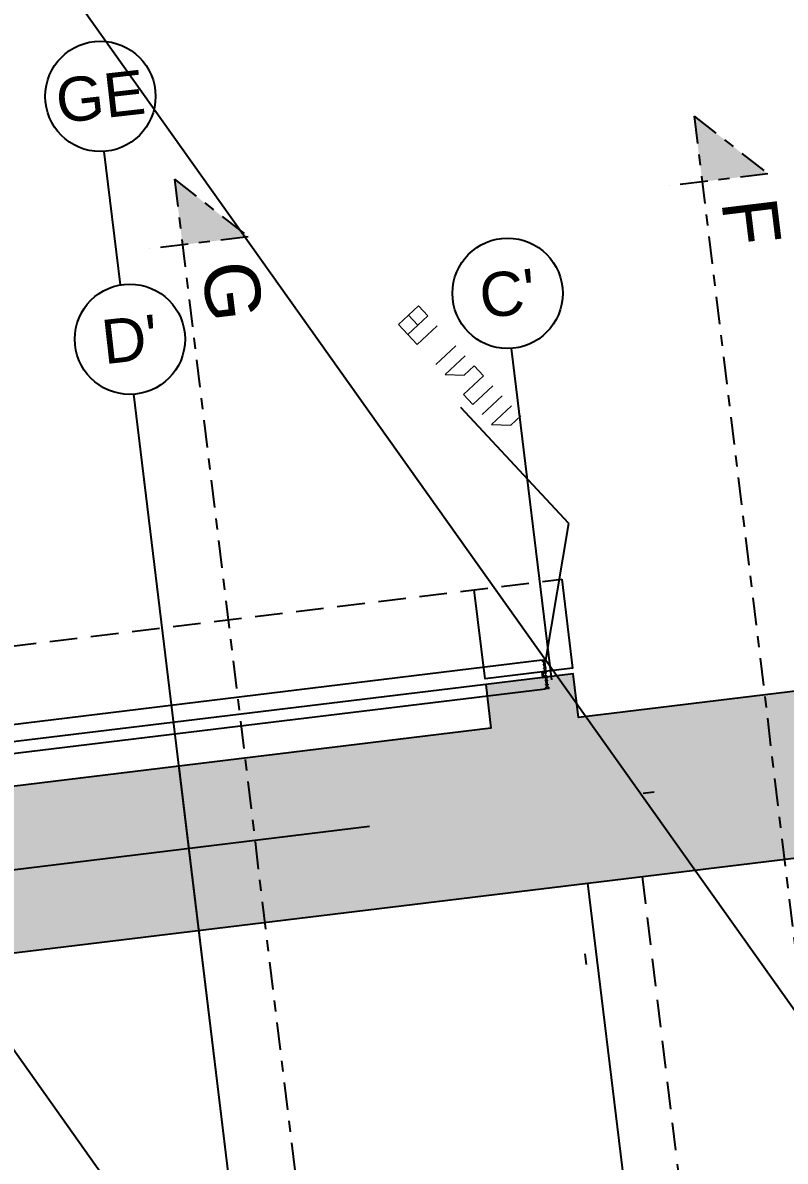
# Model space of a CAD drawing. Header units: inches. Extents: x 400392 to 401495, y 4543971 to 4544133.
# Drawn here: x 400454.52 to 400461.43, y 4544093.73 to 4544104.06 of the extents above; entities that cross this region are included whole.
import ezdxf
from ezdxf.enums import TextEntityAlignment as Align

# ---------------------------------------------------------------- set-up
doc = ezdxf.new("R2010")
doc.units = ezdxf.units.IN
doc.header["$MEASUREMENT"] = 0
for name, pattern in [('AKS', [3, 2.5, -0.25, 0, -0.25]), ('CENTER', [2, 1.25, -0.25, 0.25, -0.25]), ('HIDDEN', [0.375, 0.25, -0.125]), ('UUC-ST-KAL-I05-101-U-000$0$ACAD_ISO05W100', [33, 24, -3, 0, -3, 0, -3])]:
    doc.linetypes.add(name, pattern=pattern)
for name, color, linetype in [('aks prota', 2, 'AKS'), ('caks prota', 4, 'Continuous'), ('kesit tarama prota', 252, 'Continuous'), ('kiriş prota', 6, 'Continuous'), ('kolon tarama prota', 252, 'Continuous'), ('not çizgisi prota', 4, 'Continuous'), ('perde prota', 1, 'Continuous'), ('skesit prota', 7, 'Continuous'), ('st-s_level (kot)', 6, 'Continuous'), ('st_s_ölçü', 4, 'Continuous'), ('taks prota', 7, 'Continuous'), ('tkesit prota', 7, 'Continuous'), ('UUC-ST-KAL-I05-101-U-000$0$st_s_su tutucu', 2, 'Continuous')]:
    doc.layers.add(name, color=color, linetype=linetype)
doc.styles.add('Arial', font='Arial.ttf')
doc.styles.add('OLCU', font='romanstw.shx')
doc.styles.add('TAKS', font='Arial Unicode.ttf')
doc.dimstyles.new('1-50', dxfattribs={"dimtxt": 10, "dimasz": 4, "dimexe": 4, "dimexo": 8, "dimgap": 4, "dimtad": 1, "dimdec": 1, "dimrnd": 0.05, "dimzin": 9, "dimdsep": 46, "dimtxsty": 'OLCU', "dimblk1": 'OBLIQUE', "dimblk2": 'OBLIQUE', "dimsah": 1, "dimcen": 2, "dimdle": 4, "dimclrd": 4, "dimclre": 4, "dimclrt": 3, "dimadec": 1, "dimazin": 0, "dimtfac": 1, "dimtdec": 1, "dimtix": 1, "dimtmove": 2, "dimatfit": 3, "dimldrblk": 'OBLIQUE', "dimfxl": 1, "dimtvp": 1, "dimtolj": 1, "dimtzin": 1, "dimarcsym": 0})

# ---------------------------------------------------------------- blocks, each defined once
blk = doc.blocks.new('_Oblique')
at = {"layer": 'st_s_ölçü', "lineweight": -2}
blk.add_line((-0.5, -0.5), (0.5, 0.5), dxfattribs=at)
blk = doc.blocks.new('A$C1a5ef8c2')
at = {"layer": 'kesit tarama prota'}
h = blk.add_hatch(color=256, dxfattribs=at)
h.dxf.hatch_style = 1
h.paths.add_polyline_path([(69.68476635287516, 128.0664453869686), (69.01681064459262, 128.5897380113602), (69.08914218627615, 127.9941138457507)])
h = blk.add_hatch(color=256, dxfattribs=at)
h.dxf.hatch_style = 1
h.paths.add_polyline_path([(64.97310724167619, 127.4942699149251), (64.30515153385932, 128.017562540248), (64.37748307507718, 127.4219383746386)])
at = {"layer": 'kolon tarama prota'}
h = blk.add_hatch(color=256, dxfattribs=at)
h.dxf.hatch_style = 1
h.paths.add_polyline_path([(85.53925940312911, 125.270141268149), (67.96835154871223, 123.136361415498), (67.92013004113687, 123.5334462467581), (67.12596454023151, 123.4370037354529), (67.1741859933245, 123.0399193605408), (61.5157551234588, 122.3527695629746), (61.4675340349786, 122.7498490344733), (60.67336858948693, 122.65340606682), (60.72158956760541, 122.2563275070861), (43.15067132003605, 120.1225463924929), (43.33150017360458, 118.633485974744), (84.23102783842478, 123.600251997821), (91.78813913866179, 61.37016480229795), (93.52608912007418, 59.50147781893611), (93.21844469977077, 62.03481871355325)])
at = {"layer": 'aks prota', "ltscale": 10}
for p, q in [((63.81513678480405, 127.0592847140506), (63.6681961590657, 128.269287799485)), ((63.81513678492047, 127.0592847131193), (63.66819615871646, 128.2692877985537)), ((63.81513678585179, 127.0592847140506), (63.66819615918212, 128.2692877985537)), ((63.81513678620104, 127.0592847140506), (63.66819615953136, 128.2692877985537)), ((63.81513678544434, 127.0592847140506), (63.66819615912391, 128.2692877985537)), ((63.81513678573538, 127.0592847131193), (63.6681961590657, 128.2692877985537)), ((63.81513678474585, 127.0592847140506), (63.66819615900749, 128.269287799485)), ((78.61128523445223, 33.83655681088567), (67.36038098775316, 126.4836973026395)), ((78.61128523526713, 33.83655680716038), (67.36038098746212, 126.4836973026395)), ((78.61128523491789, 33.83655680902302), (67.3603809888009, 126.4836973026395)), ((78.61128523445223, 33.83655680995435), (67.36038098868448, 126.4836973026395)), ((78.61128523445223, 33.83655680995435), (67.36038098821882, 126.4836973026395)), ((78.61128523520892, 33.83655680902302), (67.36038098781137, 126.4836973026395)), ((74.61400027724449, 38.13453687168658), (63.93554202804808, 126.0677909404039)), ((74.61400027800119, 38.13453686982393), (63.93554202863015, 126.0677909394726)), ((74.61400027776835, 38.13453687168658), (63.93554202909581, 126.0677909404039)), ((74.61400027724449, 38.13453687168658), (63.93554202944506, 126.0677909404039)), ((74.61400027753552, 38.13453687168658), (63.93554202892119, 126.0677909394726)), ((74.61400027724449, 38.13453687168658), (63.93554202851374, 126.0677909394726)), ((74.04155427991645, 42.84842329472303), (63.93554202798987, 126.0677909404039)), ((41.25567185750697, 119.1369110457599), (87.6150877183536, 124.7667161971331)), ((41.25567185715772, 119.1369110448286), (87.61508771887748, 124.7667161971331)), ((41.25567185826367, 119.1369110457599), (87.61508771928493, 124.7667161971331)), ((41.25567185843829, 119.1369110457599), (87.61508771928493, 124.7667161971331)), ((41.25567185808904, 119.1369110457599), (87.61508771876106, 124.7667161971331)), ((41.25567185750697, 119.1369110448286), (87.61508771881927, 124.7667161971331)), ((41.25567185692489, 119.1369110457599), (87.61508771887748, 124.7667161971331))]:
    blk.add_line(p, q, dxfattribs=at)
at = {"layer": 'caks prota', "ltscale": 0.05}
for centre, radius in [((63.63252502039541, 128.7680137455463), 0.5000000000001651), ((63.6325250195805, 128.7680137455463), 0.5000000000091905), ((63.63252502004616, 128.7680137455463), 0.4999999999968255), ((63.63252502086107, 128.7680137455463), 0.5), ((63.63252502051182, 128.7680137455463), 0.5), ((63.63252501992974, 128.7680137455463), 0.4999999999999725), ((63.6325250203372, 128.7680137455463), 0.500000000012214), ((67.32470984954853, 126.9824232496321), 0.5000000000001651), ((67.32470984879183, 126.9824232477695), 0.5000000000091905), ((67.32470984919928, 126.9824232487008), 0.4999999999968255), ((67.32470984966494, 126.9824232487008), 0.5), ((67.32470984954853, 126.9824232487008), 0.4999999999999725), ((67.32470984960673, 126.9824232496321), 0.500000000012214), ((67.32470985001419, 126.9824232487008), 0.5), ((63.89987088984344, 126.5665168873966), 0.5000000000001651), ((63.89987088902853, 126.5665168855339), 0.5000000000091905), ((63.89987089042552, 126.5665168855339), 0.4999999999968255), ((63.8998708903091, 126.5665168855339), 0.5), ((63.8998708903091, 126.5665168864653), 0.5), ((63.89987088984344, 126.5665168855339), 0.4999999999999725), ((63.89987088978523, 126.5665168873966), 0.500000000012214)]:
    blk.add_circle(centre, radius, dxfattribs=at)
at = {"layer": 'kiriş prota'}
for points in [[(67.12596454023151, 123.4370037354529), (61.4675340349786, 122.7498490344733)], [(68.04990309820278, 121.6352449394763), (68.73102511157049, 116.0264507010579)]]:
    blk.add_lwpolyline(points, dxfattribs=at)
at = {"layer": 'kiriş prota', "linetype": 'HIDDEN'}
blk.add_lwpolyline([(68.54625656985445, 121.6955212224275), (69.22737858415348, 116.0867269858718)], dxfattribs=at)
at = {"layer": 'kolon tarama prota', "linetype": 'HIDDEN'}
blk.add_lwpolyline([(60.56923950091004, 123.5108773820102), (67.81600124639226, 124.3909112624824)], dxfattribs=at)
at = {"layer": 'kolon tarama prota'}
blk.add_lwpolyline([(67.81600124639226, 124.3909112624824), (67.9141031067702, 123.5830816784874), (67.11993760726182, 123.4866391671821), (67.02183569100453, 124.2944692075253)], dxfattribs=at)
at = {"layer": 'perde prota'}
blk.add_lwpolyline([(60.72158956760541, 122.2563275070861), (43.15067132003605, 120.1225463924929), (43.33150017360458, 118.633485974744), (84.23102783842478, 123.600251997821), (91.78813913866179, 61.37016480229795), (93.52608912007418, 59.50147781893611), (85.53925940312911, 125.270141268149), (67.96835154871223, 123.136361415498), (67.92013004113687, 123.5334462467581), (67.12596454023151, 123.4370037354529), (67.1741859933245, 123.0399193605408), (61.5157551234588, 122.3527695629746), (61.4675340349786, 122.7498490344733), (60.67336858948693, 122.65340606682)], close=True, dxfattribs=at)
at = {"layer": 'skesit prota', "linetype": 'CENTER', "ltscale": 0.2}
for p, q in [((69.01681064459262, 128.5897380113602), (69.68476635287516, 128.0664453869686)), ((64.30515153385932, 128.017562540248), (64.97310724167619, 127.4942699149251)), ((69.68476635287516, 128.0664453869686), (68.79133010207443, 127.9579480737448)), ((64.97310724167619, 127.4942699149251), (64.07967099134112, 127.3857726026326))]:
    blk.add_line(p, q, dxfattribs=at)
for points in [[(69.01681064459262, 128.5897380113602), (74.49510556354653, 83.47795429546386), (75.01839818886947, 84.14591000322253), (74.1249619385344, 84.03741269186139)], [(64.30515153385932, 128.017562540248), (71.50532857538201, 68.7267002845183)], [(64.30515153385932, 128.017562540248), (71.50532857538201, 68.7267002845183)]]:
    blk.add_lwpolyline(points, dxfattribs=at)
at = {"layer": 'st_s_ölçü', "color": 6, "lineweight": 0}
for points in [[(66.60145007784013, 126.7778184302151), (66.51716636086348, 126.8684423770756), (66.42654241446871, 126.7841586591676), (66.51082613191102, 126.6935347132385), (66.42020218505058, 126.6092509953305), (66.33591846807394, 126.6998749412596), (66.42654241446871, 126.7841586591676)], [(66.60145007784013, 126.7778184302151), (66.51082613191102, 126.6935347132385), (66.42020218505058, 126.6092509953305), (66.50448590249289, 126.5186270494014), (66.59510984888766, 126.602910766378), (66.68573379528243, 126.687194484286)], [(66.85430123016704, 126.5059465914965), (66.6730533373775, 126.3373791575432)], [(66.93858494714368, 126.4153226464987), (66.84796100074891, 126.3310389285907), (66.75733705435414, 126.2467552106827), (66.93224471819121, 126.2404149826616), (67.0228686646442, 126.3246986996382)], [(67.0228686646442, 126.3246986996382), (67.1071523820865, 126.2340747537091)], [(67.1071523820865, 126.2340747537091), (66.92590448923875, 126.0655073188245)], [(67.1071523820865, 126.2340747537091), (67.01652843569173, 126.1497910358012), (66.92590448923875, 126.0655073188245), (67.01018820673926, 125.9748833719641), (67.10081215313403, 126.0591670898721), (67.1914360995288, 126.14345080778)], [(67.27571981650544, 126.0528268609196), (67.18509587057633, 125.968543143943), (67.0944719237159, 125.8842594269663), (67.18509587057633, 125.968543143943)], [(67.36000353394775, 125.9622029159218), (67.26937958755298, 125.8779191980138), (67.1787556411582, 125.7936354801059), (67.35366330499528, 125.7872952520847), (67.44428725139005, 125.8715789690614)]]:
    blk.add_lwpolyline(points, dxfattribs=at)
at = {"layer": 'UUC-ST-KAL-I05-101-U-000$0$st_s_su tutucu', "linetype": 'UUC-ST-KAL-I05-101-U-000$0$ACAD_ISO05W100'}
for points in [[(67.63857009977801, 123.6555121056736), (60.91754686785862, 122.8391766194254)], [(60.949610050302, 122.5811612084508), (67.66919400467305, 123.3973219115287)]]:
    blk.add_lwpolyline(points, dxfattribs=at)
at = {"layer": 'UUC-ST-KAL-I05-101-U-000$0$st_s_su tutucu', "linetype": 'UUC-ST-KAL-I05-101-U-000$0$ACAD_ISO05W100', "ltscale": 0.05}
blk.add_lwpolyline([(67.6467678436893, 123.5447132466361, 0.5773502691895264), (67.64436274924083, 123.5429163463414), (67.6484865436214, 123.5081486264244, 0.5773502691896774), (67.65124525519786, 123.5069642048329), (67.67021745227976, 123.5211387649179, -0.5773502691898074), (67.67297616013093, 123.5199543423951), (67.67837489087833, 123.4744376419112), (67.68418589251814, 123.4751268848777), (67.68467097374378, 123.4710371531546), (67.67885997350095, 123.4703479111195), (67.6827127856086, 123.4378648493439), (67.68852378771408, 123.438554091379), (67.68900887033669, 123.434464359656), (67.68319786916254, 123.4337751176208), (67.68563401669962, 123.413235951215), (67.69956435047789, 123.4061605837196), (67.70017682824982, 123.400996780023), (67.66919400467305, 123.3973219115287), (67.66858152550412, 123.4024857152253), (67.68047021346865, 123.4126234734431), (67.67803406546591, 123.4331626389176), (67.67222306336043, 123.4324733959511), (67.67173798166914, 123.4365631286055), (67.67754898237763, 123.4372523706406), (67.67369617026998, 123.4697354324162), (67.66788516909583, 123.4690461903811), (67.66740008600755, 123.4731359221041), (67.67321108671604, 123.4738251650706), (67.668755328923, 123.5113916676491, 0.5773502691899163), (67.66599661967484, 123.5125760901719), (67.64782611903502, 123.4990004971623, -0.5773502691894145), (67.6450674116495, 123.5001849196851), (67.63917554280488, 123.5498592564836, -0.5773502691898413), (67.64158063865034, 123.5516561567783), (67.66242269583745, 123.5427078381181, 0.5773502691890604), (67.66482779168291, 123.5445047393441), (67.66037203249289, 123.582071242854), (67.65456103271572, 123.5813820008188), (67.65407595055876, 123.5854717334732), (67.65988694987027, 123.5861609764397), (67.6560341391596, 123.618644037284), (67.65022313751979, 123.6179547961801), (67.64973805536283, 123.6220445269719), (67.65554905420868, 123.6227337699383), (67.65311290760292, 123.6432729344815), (67.63918257382466, 123.6503483001143), (67.63857009558706, 123.6555121056736), (67.66955291869817, 123.6591869741678), (67.6701653978671, 123.6540231704712), (67.65827671129955, 123.6438854131848), (67.66071285790531, 123.623346246779), (67.6665238609421, 123.6240354888141), (67.66700894170208, 123.619945757091), (67.66119794239057, 123.6192565150559), (67.66505075449822, 123.5867734532803), (67.67086175427539, 123.5874626953155), (67.67134683736367, 123.5833729617298), (67.66553583618952, 123.5826837196946), (67.67093456693692, 123.5371670220047, -0.5773502691892096), (67.66852947202278, 123.5353701207787)], format="xyb", close=True, dxfattribs=at)
at = {"layer": 'st-s_level (kot)', "color": 6, "style": 'OLCU', "width": 0.8}
for tag, p, rotation in [('D=60', (41.41703286580741, 99.58001939486712), 312.9239939495117), ('D=60', (34.91377208690392, 96.88071346003562), 312.9239939495117), ('D=60', (41.72404787596315, 89.55813579354435), 312.9239939495117), ('D=60', (74.07240101491334, 82.3654021685943), 276.923994085215), ('D=90', (58.45173784665531, 80.89350863266736), 312.9239939495117), ('D=60', (82.06995531456778, 73.76825603935868), 276.923994085215), ('D=60', (66.16953595646191, 72.69707751180977), 312.9239939495117), ('D=60', (59.52860149176558, 70.14633769541979), 312.9239939495117), ('D=60', (74.28302203526255, 63.91414567641914), 312.9239939495117), ('D=60', (67.52317142457468, 61.55037755891681), 312.9239939495117), ('D=60', (81.90516735991696, 55.7777361664921), 312.9239939495117), ('D=60', (75.51774133963045, 52.95441743545234), 312.9239939495117), ('D=60', (83.51231125422055, 44.35845731198788), 312.9239939495117), ('D=60', (93.86754728655796, 42.95339011400938), 312.9239939495117), ('D=60', (102.2343588467338, 34.1871841000393), 312.9239939495117), ('D=60', (95.21837176603731, 31.80971260089427), 312.9239939495117), ('D=60', (99.28763992898166, 27.66433198004961), 312.9239939495117), ('+22.51', (112.2286650243332, 23.93479506019503), 312.9239939495117), ('+20.81', (108.5519845855888, 21.49965451750904), 312.9239939495117), ('D=80', (97.11668090563035, 17.52580411545932), 312.9239939495117)]:
    blk.add_attdef(tag, p, '', height=0.2000000000048856, rotation=rotation, dxfattribs=at)
at = {"layer": 'taks prota', "style": 'TAKS'}
for s, height, rotation, p in [('GE', 0.4000000000001321, 6.42916149320853, (63.63252502039541, 128.7680137455463)), ('GE', 0.4000000000073525, 6.42916149320853, (63.6325250195805, 128.7680137455463)), ('GE', 0.3999999999974604, 6.429161453439578, (63.63252502004616, 128.7680137455463)), ('GE', 0.4, 6.429161453439578, (63.63252502086107, 128.7680137455463)), ('GE', 0.4, 6.429161425433177, (63.63252502051182, 128.7680137455463)), ('GE', 0.399999999999978, 6.429161453439578, (63.63252501992974, 128.7680137455463)), ('GE', 0.4000000000097712, 6.42916149320853, (63.6325250203372, 128.7680137455463)), ("C'", 0.4000000000001321, 6.42916149320853, (67.32470984954853, 126.9824232496321)), ("C'", 0.4000000000073525, 6.42916149320853, (67.32470984879183, 126.9824232477695)), ("C'", 0.3999999999974604, 6.429161453439578, (67.32470984919928, 126.9824232487008)), ("C'", 0.4, 6.429161453439578, (67.32470985001419, 126.9824232487008)), ("C'", 0.4, 6.429161425433177, (67.32470984966494, 126.9824232487008)), ("C'", 0.399999999999978, 6.429161453439578, (67.32470984954853, 126.9824232487008)), ("C'", 0.4000000000097712, 6.42916149320853, (67.32470984960673, 126.9824232496321)), ("D'", 0.4000000000001321, 6.42916149320853, (63.89987088984344, 126.5665168873966)), ("D'", 0.4000000000073525, 6.42916149320853, (63.89987088902853, 126.5665168855339)), ("D'", 0.3999999999974604, 6.429161453439578, (63.89987089042552, 126.5665168855339)), ("D'", 0.4, 6.429161453439578, (63.8998708903091, 126.5665168855339)), ("D'", 0.4, 6.429161425433177, (63.8998708903091, 126.5665168864653)), ("D'", 0.399999999999978, 6.429161453439578, (63.89987088984344, 126.5665168855339)), ("D'", 0.4000000000097712, 6.42916149320853, (63.89987088978523, 126.5665168873966))]:
    blk.add_text(s, height=height, rotation=rotation, dxfattribs=at).set_placement(p, align=Align.MIDDLE_CENTER)
at = {"layer": 'tkesit prota', "style": 'Arial'}
for s, p in [('F', (69.26215874095215, 127.8136553410441)), ('G', (64.55049962975318, 127.2414798699319))]:
    blk.add_text(s, height=0.5000000000122139, rotation=276.923994085215, dxfattribs=at).set_placement(p)
at = {"layer": 'not çizgisi prota'}
blk.add_leader([(67.67073260451434, 123.6566672008485), (67.88003790535731, 124.8952046129853), (66.90045942610595, 125.9484717221931)], dimstyle='1-50', override={"dimasz": 12, "dimgap": 4, "dimtad": 0}, dxfattribs=at)

msp = doc.modelspace()

# ---------------------------------------------------------------- hatches: boundary and pattern name
at = {"layer": 'kesit tarama prota'}
h = msp.add_hatch(color=256, dxfattribs=at)
h.dxf.hatch_style = 1
h.paths.add_polyline_path([(400461.2770638081, 4544102.686579417), (400460.6091080998, 4544103.209872041), (400460.6814396415, 4544102.614247875)])
h = msp.add_hatch(color=256, dxfattribs=at)
h.dxf.hatch_style = 1
h.paths.add_polyline_path([(400456.5654046969, 4544102.114403944), (400455.897448989, 4544102.63769657), (400455.9697805303, 4544102.042072404)])
at = {"layer": 'kolon tarama prota'}
h = msp.add_hatch(color=256, dxfattribs=at)
h.dxf.hatch_style = 1
h.paths.add_polyline_path([(400477.1315568583, 4544099.890275298), (400459.5606490039, 4544097.756495445), (400459.5124274963, 4544098.153580276), (400458.7182619954, 4544098.057137765), (400458.7664834485, 4544097.66005339), (400453.1080525786, 4544096.972903593), (400453.0598314902, 4544097.369983064), (400452.2656660447, 4544097.273540096), (400452.3138870228, 4544096.876461537), (400434.7429687752, 4544094.742680422), (400434.9237976288, 4544093.253620004), (400475.8233252936, 4544098.220386027), (400483.3804365938, 4544035.990298832), (400485.1183865753, 4544034.121611848), (400484.810742155, 4544036.654952743)])

# ---------------------------------------------------------------- linework, layer by layer
at = {"layer": 'aks prota', "ltscale": 10}
for p, q in [((400455.40743424, 4544101.679418744), (400455.2604936142, 4544102.889421829)), ((400455.4074342401, 4544101.679418743), (400455.2604936139, 4544102.889421828)), ((400455.407434241, 4544101.679418744), (400455.2604936144, 4544102.889421828)), ((400455.4074342414, 4544101.679418744), (400455.2604936147, 4544102.889421828)), ((400455.4074342406, 4544101.679418744), (400455.2604936143, 4544102.889421828)), ((400455.4074342409, 4544101.679418743), (400455.2604936142, 4544102.889421828)), ((400455.4074342399, 4544101.679418744), (400455.2604936142, 4544102.889421829)), ((400470.2035826896, 4544008.45669084), (400458.9526784429, 4544101.103831332)), ((400470.2035826904, 4544008.456690837), (400458.9526784426, 4544101.103831332)), ((400470.2035826901, 4544008.456690839), (400458.952678444, 4544101.103831332)), ((400470.2035826896, 4544008.456690839), (400458.9526784439, 4544101.103831332)), ((400470.2035826896, 4544008.456690839), (400458.9526784434, 4544101.103831332)), ((400470.2035826904, 4544008.456690839), (400458.952678443, 4544101.103831332)), ((400466.2062977324, 4544012.754670901), (400455.5278394832, 4544100.68792497)), ((400466.2062977332, 4544012.754670899), (400455.5278394838, 4544100.687924969)), ((400466.2062977329, 4544012.754670901), (400455.5278394843, 4544100.68792497)), ((400466.2062977324, 4544012.754670901), (400455.5278394846, 4544100.68792497)), ((400466.2062977327, 4544012.754670901), (400455.5278394841, 4544100.687924969)), ((400466.2062977324, 4544012.754670901), (400455.5278394837, 4544100.687924969)), ((400465.6338517351, 4544017.468557324), (400455.5278394832, 4544100.68792497)), ((400432.8479693127, 4544093.757045075), (400479.2073851735, 4544099.386850227)), ((400432.8479693123, 4544093.757045074), (400479.2073851741, 4544099.386850227)), ((400432.8479693134, 4544093.757045075), (400479.2073851745, 4544099.386850227)), ((400432.8479693136, 4544093.757045075), (400479.2073851745, 4544099.386850227)), ((400432.8479693133, 4544093.757045075), (400479.2073851739, 4544099.386850227)), ((400432.8479693127, 4544093.757045074), (400479.207385174, 4544099.386850227)), ((400432.8479693121, 4544093.757045075), (400479.2073851741, 4544099.386850227))]:
    msp.add_line(p, q, dxfattribs=at)
at = {"layer": 'caks prota', "ltscale": 0.05}
for centre, radius in [((400455.2248224756, 4544103.388147775), 0.5000000000001651), ((400455.2248224748, 4544103.388147775), 0.5000000000091905), ((400455.2248224752, 4544103.388147775), 0.4999999999968255), ((400455.224822476, 4544103.388147775), 0.5), ((400455.2248224757, 4544103.388147775), 0.5), ((400455.2248224751, 4544103.388147775), 0.4999999999999725), ((400455.2248224755, 4544103.388147775), 0.500000000012214), ((400458.9170073047, 4544101.602557279), 0.5000000000001651), ((400458.917007304, 4544101.602557277), 0.5000000000091905), ((400458.9170073044, 4544101.602557278), 0.4999999999968255), ((400458.9170073052, 4544101.602557278), 0.5), ((400458.9170073048, 4544101.602557278), 0.5), ((400458.9170073047, 4544101.602557278), 0.4999999999999725), ((400458.9170073048, 4544101.602557279), 0.500000000012214), ((400455.492168345, 4544101.186650917), 0.5000000000001651), ((400455.4921683442, 4544101.186650915), 0.5000000000091905), ((400455.4921683456, 4544101.186650915), 0.4999999999968255), ((400455.4921683455, 4544101.186650915), 0.5), ((400455.4921683455, 4544101.186650916), 0.5), ((400455.492168345, 4544101.186650915), 0.4999999999999725), ((400455.492168345, 4544101.186650917), 0.500000000012214)]:
    msp.add_circle(centre, radius, dxfattribs=at)
at = {"layer": 'kiriş prota'}
for points in [[(400458.7182619954, 4544098.057137765), (400453.0598314902, 4544097.369983064)], [(400459.6422005534, 4544096.255378969), (400460.3233225667, 4544090.646584731)]]:
    msp.add_lwpolyline(points, dxfattribs=at)
at = {"layer": 'kiriş prota', "linetype": 'HIDDEN'}
msp.add_lwpolyline([(400460.138554025, 4544096.315655252), (400460.8196760393, 4544090.706861015)], dxfattribs=at)
at = {"layer": 'kolon tarama prota', "linetype": 'HIDDEN'}
msp.add_lwpolyline([(400452.1615369561, 4544098.131011412), (400459.4082987016, 4544099.011045292)], dxfattribs=at)
at = {"layer": 'kolon tarama prota'}
msp.add_lwpolyline([(400459.4082987016, 4544099.011045292), (400459.5064005619, 4544098.203215708), (400458.7122350624, 4544098.106773197), (400458.6141331462, 4544098.914603237)], dxfattribs=at)
at = {"layer": 'perde prota'}
msp.add_lwpolyline([(400452.3138870228, 4544096.876461537), (400434.7429687752, 4544094.742680422), (400434.9237976288, 4544093.253620004), (400475.8233252936, 4544098.220386027), (400483.3804365938, 4544035.990298832), (400485.1183865753, 4544034.121611848), (400477.1315568583, 4544099.890275298), (400459.5606490039, 4544097.756495445), (400459.5124274963, 4544098.153580276), (400458.7182619954, 4544098.057137765), (400458.7664834485, 4544097.66005339), (400453.1080525786, 4544096.972903593), (400453.0598314902, 4544097.369983064), (400452.2656660447, 4544097.273540096)], close=True, dxfattribs=at)
at = {"layer": 'skesit prota', "linetype": 'CENTER', "ltscale": 0.2}
for p, q in [((400460.6091080998, 4544103.209872041), (400461.2770638081, 4544102.686579417)), ((400455.897448989, 4544102.63769657), (400456.5654046969, 4544102.114403944)), ((400461.2770638081, 4544102.686579417), (400460.3836275573, 4544102.578082103)), ((400456.5654046969, 4544102.114403944), (400455.6719684465, 4544102.005906632))]:
    msp.add_line(p, q, dxfattribs=at)
for points in [[(400460.6091080998, 4544103.209872041), (400466.0874030187, 4544058.098088325), (400466.610695644, 4544058.766044033), (400465.7172593937, 4544058.657546721)], [(400455.897448989, 4544102.63769657), (400463.0976260306, 4544043.346834314)], [(400455.897448989, 4544102.63769657), (400463.0976260306, 4544043.346834314)]]:
    msp.add_lwpolyline(points, dxfattribs=at)
at = {"layer": 'st_s_ölçü', "color": 6, "lineweight": 0}
for points in [[(400458.193747533, 4544101.39795246), (400458.109463816, 4544101.488576407), (400458.0188398696, 4544101.404292689), (400458.1031235871, 4544101.313668743), (400458.0124996402, 4544101.229385025), (400457.9282159233, 4544101.320008971), (400458.0188398696, 4544101.404292689)], [(400458.193747533, 4544101.39795246), (400458.1031235871, 4544101.313668743), (400458.0124996402, 4544101.229385025), (400458.0967833577, 4544101.138761079), (400458.1874073041, 4544101.223044796), (400458.2780312505, 4544101.307328514)], [(400458.4465986853, 4544101.126080621), (400458.2653507926, 4544100.957513187)], [(400458.5308824023, 4544101.035456676), (400458.4402584559, 4544100.951172958), (400458.3496345095, 4544100.86688924), (400458.5245421734, 4544100.860549012), (400458.6151661198, 4544100.944832729)], [(400458.6151661198, 4544100.944832729), (400458.6994498373, 4544100.854208783)], [(400458.6994498373, 4544100.854208783), (400458.5182019444, 4544100.685641348)], [(400458.6994498373, 4544100.854208783), (400458.6088258909, 4544100.769925065), (400458.5182019444, 4544100.685641348), (400458.6024856619, 4544100.595017402), (400458.6931096083, 4544100.679301119), (400458.7837335547, 4544100.763584837)], [(400458.8680172717, 4544100.67296089), (400458.7773933258, 4544100.588677173), (400458.6867693789, 4544100.504393457), (400458.7773933258, 4544100.588677173)], [(400458.9523009891, 4544100.582336945), (400458.8616770427, 4544100.498053228), (400458.7710530963, 4544100.41376951), (400458.9459607602, 4544100.407429282), (400459.0365847066, 4544100.491712999)]]:
    msp.add_lwpolyline(points, dxfattribs=at)
at = {"layer": 'UUC-ST-KAL-I05-101-U-000$0$st_s_su tutucu', "linetype": 'UUC-ST-KAL-I05-101-U-000$0$ACAD_ISO05W100'}
for points in [[(400459.230867555, 4544098.275646135), (400452.509844323, 4544097.459310649)], [(400452.5419075055, 4544097.201295238), (400459.2614914599, 4544098.017455941)]]:
    msp.add_lwpolyline(points, dxfattribs=at)
at = {"layer": 'UUC-ST-KAL-I05-101-U-000$0$st_s_su tutucu', "linetype": 'UUC-ST-KAL-I05-101-U-000$0$ACAD_ISO05W100', "ltscale": 0.05}
msp.add_lwpolyline([(400459.2390652989, 4544098.164847276, 0.5773502691895264), (400459.2366602044, 4544098.163050376), (400459.2407839988, 4544098.128282656, 0.5773502691896774), (400459.2435427104, 4544098.127098234), (400459.2625149075, 4544098.141272794, -0.5773502691898074), (400459.2652736153, 4544098.140088372), (400459.2706723461, 4544098.094571671), (400459.2764833477, 4544098.095260914), (400459.2769684289, 4544098.091171183), (400459.2711574287, 4544098.090481941), (400459.2750102408, 4544098.057998879), (400459.2808212429, 4544098.058688121), (400459.2813063255, 4544098.054598389), (400459.2754953243, 4544098.053909147), (400459.2779314719, 4544098.033369981), (400459.2918618057, 4544098.026294613), (400459.2924742834, 4544098.02113081), (400459.2614914599, 4544098.017455941), (400459.2608789807, 4544098.022619745), (400459.2727676686, 4544098.032757503), (400459.2703315206, 4544098.053296668), (400459.2645205185, 4544098.052607425), (400459.2640354368, 4544098.056697158), (400459.2698464376, 4544098.0573864), (400459.2659936254, 4544098.089869462), (400459.2601826243, 4544098.08918022), (400459.2596975412, 4544098.093269952), (400459.2655085419, 4544098.093959195), (400459.2610527841, 4544098.131525697, 0.5773502691899163), (400459.2582940749, 4544098.13271012), (400459.2401235742, 4544098.119134527, -0.5773502691894145), (400459.2373648668, 4544098.120318949), (400459.231472998, 4544098.169993286, -0.5773502691898413), (400459.2338780938, 4544098.171790186), (400459.254720151, 4544098.162841868, 0.5773502691890604), (400459.2571252469, 4544098.164638769), (400459.2526694877, 4544098.202205272), (400459.2468584879, 4544098.20151603), (400459.2463734057, 4544098.205605763), (400459.252184405, 4544098.206295006), (400459.2483315943, 4544098.238778067), (400459.2425205927, 4544098.238088826), (400459.2420355105, 4544098.242178557), (400459.2478465094, 4544098.242867799), (400459.2454103628, 4544098.263406964), (400459.231480029, 4544098.27048233), (400459.2308675508, 4544098.275646135), (400459.2618503739, 4544098.279321004), (400459.262462853, 4544098.2741572), (400459.2505741665, 4544098.264019443), (400459.2530103131, 4544098.243480276), (400459.2588213161, 4544098.244169518), (400459.2593063969, 4544098.240079787), (400459.2534953976, 4544098.239390545), (400459.2573482097, 4544098.206907483), (400459.2631592095, 4544098.207596725), (400459.2636442925, 4544098.203506991), (400459.2578332914, 4544098.202817749), (400459.2632320221, 4544098.157301052, -0.5773502691892096), (400459.2608269272, 4544098.15550415)], format="xyb", close=True, dxfattribs=at)

# ---------------------------------------------------------------- block references
msp.add_blockref('A$C1a5ef8c2', (400391.5922974552, 4543974.62013403))

# ---------------------------------------------------------------- texts
at = {"layer": 'taks prota', "style": 'TAKS'}
for s, height, rotation, p in [('GE', 0.4000000000001321, 6.42916149320853, (400455.2248224756, 4544103.388147775)), ('GE', 0.4000000000073525, 6.42916149320853, (400455.2248224748, 4544103.388147775)), ('GE', 0.3999999999974604, 6.429161453439578, (400455.2248224752, 4544103.388147775)), ('GE', 0.4, 6.429161453439578, (400455.224822476, 4544103.388147775)), ('GE', 0.4, 6.429161425433177, (400455.2248224757, 4544103.388147775)), ('GE', 0.399999999999978, 6.429161453439578, (400455.2248224751, 4544103.388147775)), ('GE', 0.4000000000097712, 6.42916149320853, (400455.2248224755, 4544103.388147775)), ("C'", 0.4000000000001321, 6.42916149320853, (400458.9170073047, 4544101.602557279)), ("C'", 0.4000000000073525, 6.42916149320853, (400458.917007304, 4544101.602557277)), ("C'", 0.3999999999974604, 6.429161453439578, (400458.9170073044, 4544101.602557278)), ("C'", 0.4, 6.429161453439578, (400458.9170073052, 4544101.602557278)), ("C'", 0.4, 6.429161425433177, (400458.9170073048, 4544101.602557278)), ("C'", 0.399999999999978, 6.429161453439578, (400458.9170073047, 4544101.602557278)), ("C'", 0.4000000000097712, 6.42916149320853, (400458.9170073048, 4544101.602557279)), ("D'", 0.4000000000001321, 6.42916149320853, (400455.492168345, 4544101.186650917)), ("D'", 0.4000000000073525, 6.42916149320853, (400455.4921683442, 4544101.186650915)), ("D'", 0.3999999999974604, 6.429161453439578, (400455.4921683456, 4544101.186650915)), ("D'", 0.4, 6.429161453439578, (400455.4921683455, 4544101.186650915)), ("D'", 0.4, 6.429161425433177, (400455.4921683455, 4544101.186650916)), ("D'", 0.399999999999978, 6.429161453439578, (400455.492168345, 4544101.186650915)), ("D'", 0.4000000000097712, 6.42916149320853, (400455.492168345, 4544101.186650917))]:
    msp.add_text(s, height=height, rotation=rotation, dxfattribs=at).set_placement(p, align=Align.MIDDLE_CENTER)
at = {"layer": 'tkesit prota', "style": 'Arial'}
for s, p in [('F', (400460.8544561961, 4544102.433789371)), ('G', (400456.1427970849, 4544101.861613899))]:
    msp.add_text(s, height=0.5000000000122139, rotation=276.923994085215, dxfattribs=at).set_placement(p)

# ---------------------------------------------------------------- leaders
at = {"layer": 'not çizgisi prota'}
for points in [[(400459.2630300597, 4544098.27680123), (400459.4723353605, 4544099.515338643), (400458.4927568813, 4544100.568605752)], [(400452.5110240089, 4544097.456790878), (400452.7203293097, 4544098.69532829), (400451.740750831, 4544099.748595398)]]:
    msp.add_leader(points, dimstyle='1-50', override={"dimasz": 12, "dimgap": 4, "dimtad": 0}, dxfattribs=at)

doc.saveas('drawing.dxf')
